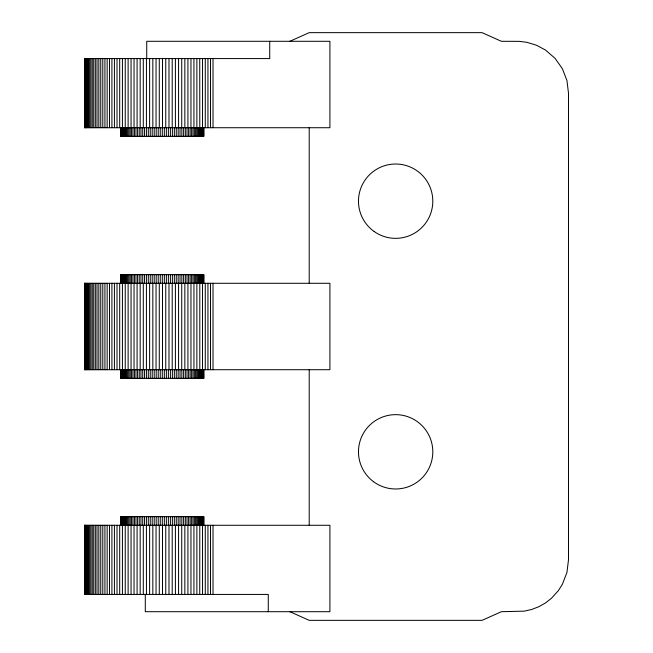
<?xml version="1.0" encoding="UTF-8"?>
<svg xmlns="http://www.w3.org/2000/svg" width="653" height="653" viewBox="0 0 653 653"><rect width="100%" height="100%" fill="white"/><g stroke="black" fill="none" stroke-linecap="round" stroke-linejoin="round"><path stroke-width="0.98" d="M289.891 41.294L309.212 32.65L482.069 32.65L501.39 41.294L519.184 41.351L526.751 42.29L536.48 45.237L545.443 50.028L555.058 58.321L562.372 68.704L566.943 80.548L568.494 93.15L568.494 559.85L566.943 572.452L562.372 584.296L558.291 590.745L551.459 598.27L545.443 602.972L538.807 606.727L531.689 609.478L524.245 611.143L501.39 611.706L482.069 620.35L309.212 620.35L289.891 611.706M84.506 58.574L269.722 58.574L269.722 41.294M203.72 136.363L203.72 127.719L203.777 136.363L120.805 136.363L120.854 127.719M203.72 274.644L203.72 283.288L203.777 274.644L120.805 274.644L120.854 283.288M84.506 283.288L329.912 283.288L329.912 369.712L84.506 369.712L84.547 283.288M203.72 378.356L203.72 369.712L203.777 378.356L120.805 378.356L120.854 369.712M203.72 516.637L203.72 525.281L203.777 516.637L120.805 516.637L120.854 525.281M84.506 525.281L329.912 525.281L329.912 611.706L145.293 611.706L145.293 594.426M309.212 127.719L309.212 283.288M309.212 369.712L309.212 525.281M268.277 611.706L268.277 594.426L84.506 594.426L84.547 525.281M213.017 58.574L213.017 127.719M213.017 283.288L213.017 369.712M213.017 525.281L213.017 594.426M210.519 58.574L210.519 127.719M210.519 283.288L210.519 369.712M210.519 525.281L210.519 594.426M207.94 58.574L207.94 127.719M207.94 283.288L207.94 369.712M207.94 525.281L207.94 594.426M205.279 58.574L205.279 127.719M205.279 283.288L205.279 369.712M205.279 525.281L205.279 594.426M203.573 127.719L203.573 136.363M203.573 274.644L203.573 283.288M203.573 369.712L203.573 378.356M203.573 516.637L203.573 525.281M203.328 127.719L203.328 136.363M203.328 274.644L203.328 283.288M203.328 369.712L203.328 378.356M203.328 516.637L203.328 525.281M202.977 127.719L202.977 136.363M202.977 274.644L202.977 283.288M202.977 369.712L202.977 378.356M202.977 516.637L202.977 525.281M202.544 58.574L202.528 136.363M202.528 274.644L202.528 378.356M202.528 516.637L202.544 594.426M201.989 127.719L201.989 136.363M201.989 274.644L201.989 283.288M201.989 369.712L201.989 378.356M201.989 516.637L201.989 525.281M201.344 127.719L201.344 136.363M201.344 274.644L201.344 283.288M201.344 369.712L201.344 378.356M201.344 516.637L201.344 525.281M200.618 127.719L200.618 136.363M200.618 274.644L200.618 283.288M200.618 369.712L200.618 378.356M200.618 516.637L200.618 525.281M199.736 58.574L199.794 136.363M199.794 274.644L199.794 378.356M199.794 516.637L199.736 594.426M198.871 127.719L198.871 136.363M198.871 274.644L198.871 283.288M198.871 369.712L198.871 378.356M198.871 516.637L198.871 525.281M197.867 127.719L197.867 136.363M197.867 274.644L197.867 283.288M197.867 369.712L197.867 378.356M197.867 516.637L197.867 525.281M196.871 58.574L196.871 127.719M196.871 283.288L196.871 369.712M196.871 525.281L196.871 594.426M196.782 127.719L196.782 136.363M196.782 274.644L196.782 283.288M196.782 369.712L196.782 378.356M196.782 516.637L196.782 525.281M195.606 127.719L195.606 136.363M195.606 274.644L195.606 283.288M195.606 369.712L195.606 378.356M195.606 516.637L195.606 525.281M194.357 127.719L194.357 136.363M194.357 274.644L194.357 283.288M194.357 369.712L194.357 378.356M194.357 516.637L194.357 525.281M193.941 58.574L193.941 127.719M193.941 283.288L193.941 369.712M193.941 525.281L193.941 594.426M193.027 127.719L193.027 136.363M193.027 274.644L193.027 283.288M193.027 369.712L193.027 378.356M193.027 516.637L193.027 525.281M191.623 127.719L191.623 136.363M191.623 274.644L191.623 283.288M191.623 369.712L191.623 378.356M191.623 516.637L191.623 525.281M190.962 58.574L190.962 127.719M190.962 283.288L190.962 369.712M190.962 525.281L190.962 594.426M190.145 127.719L190.145 136.363M190.145 274.644L190.145 283.288M190.145 369.712L190.145 378.356M190.145 516.637L190.145 525.281M188.603 127.719L188.603 136.363M188.603 274.644L188.603 283.288M188.603 369.712L188.603 378.356M188.603 516.637L188.603 525.281M187.925 58.574L187.925 127.719M187.925 283.288L187.925 369.712M187.925 525.281L187.925 594.426M187.003 127.719L187.003 136.363M187.003 274.644L187.003 283.288M187.003 369.712L187.003 378.356M187.003 516.637L187.003 525.281M185.338 127.719L185.338 136.363M185.338 274.644L185.338 283.288M185.338 369.712L185.338 378.356M185.338 516.637L185.338 525.281M184.848 58.574L184.848 127.719M184.848 283.288L184.848 369.712M184.848 525.281L184.848 594.426M183.615 127.719L183.615 136.363M183.615 274.644L183.615 283.288M183.615 369.712L183.615 378.356M183.615 516.637L183.615 525.281M181.844 127.719L181.844 136.363M181.844 274.644L181.844 283.288M181.844 369.712L181.844 378.356M181.844 516.637L181.844 525.281M181.73 58.574L181.73 127.719M181.73 283.288L181.73 369.712M181.73 525.281L181.73 594.426M180.024 127.719L180.024 136.363M180.024 274.644L180.024 283.288M180.024 369.712L180.024 378.356M180.024 516.637L180.024 525.281M178.579 58.574L178.579 127.719M178.579 283.288L178.579 369.712M178.579 525.281L178.579 594.426M178.163 127.719L178.163 136.363M178.163 274.644L178.163 283.288M178.163 369.712L178.163 378.356M178.163 516.637L178.163 525.281M176.261 127.719L176.261 136.363M176.261 274.644L176.261 283.288M176.261 369.712L176.261 378.356M176.261 516.637L176.261 525.281M175.404 58.574L175.404 127.719M175.404 283.288L175.404 369.712M175.404 525.281L175.404 594.426M174.335 127.719L174.335 136.363M174.335 274.644L174.335 283.288M174.335 369.712L174.335 378.356M174.335 516.637L174.335 525.281M172.368 127.719L172.368 136.363M172.368 274.644L172.368 283.288M172.368 369.712L172.368 378.356M172.368 516.637L172.368 525.281M172.204 58.574L172.204 127.719M172.204 283.288L172.204 369.712M172.204 525.281L172.204 594.426M170.384 127.719L170.384 136.363M170.384 274.644L170.384 283.288M170.384 369.712L170.384 378.356M170.384 516.637L170.384 525.281M168.988 58.574L168.988 127.719M168.988 283.288L168.988 369.712M168.988 525.281L168.988 594.426M168.376 127.719L168.376 136.363M168.376 274.644L168.376 283.288M168.376 369.712L168.376 378.356M168.376 516.637L168.376 525.281M166.352 127.719L166.352 136.363M166.352 274.644L166.352 283.288M166.352 369.712L166.352 378.356M166.352 516.637L166.352 525.281M165.756 58.574L165.756 127.719M165.756 283.288L165.756 369.712M165.756 525.281L165.756 594.426M164.327 127.719L164.327 136.363M164.327 274.644L164.327 283.288M164.327 369.712L164.327 378.356M164.327 516.637L164.327 525.281M162.515 58.574L162.515 127.719M162.515 283.288L162.515 369.712M162.515 525.281L162.515 594.426M162.287 127.719L162.287 136.363M162.287 274.644L162.287 283.288M162.287 369.712L162.287 378.356M162.287 516.637L162.287 525.281M160.254 127.719L160.254 136.363M160.254 274.644L160.254 283.288M160.254 369.712L160.254 378.356M160.254 516.637L160.254 525.281M159.283 58.574L159.283 127.719M159.283 283.288L159.283 369.712M159.283 525.281L159.283 594.426M158.222 127.719L158.222 136.363M158.222 274.644L158.222 283.288M158.222 369.712L158.222 378.356M158.222 516.637L158.222 525.281M156.198 127.719L156.198 136.363M156.198 274.644L156.198 283.288M156.198 369.712L156.198 378.356M156.198 516.637L156.198 525.281M156.051 58.574L156.051 127.719M156.051 283.288L156.051 369.712M156.051 525.281L156.051 594.426M154.198 127.719L154.198 136.363M154.198 274.644L154.198 283.288M154.198 369.712L154.198 378.356M154.198 516.637L154.198 525.281M152.835 58.574L152.835 127.719M152.835 283.288L152.835 369.712M152.835 525.281L152.835 594.426M152.206 127.719L152.206 136.363M152.206 274.644L152.206 283.288M152.206 369.712L152.206 378.356M152.206 516.637L152.206 525.281M150.247 127.719L150.247 136.363M150.247 274.644L150.247 283.288M150.247 369.712L150.247 378.356M150.247 516.637L150.247 525.281M149.627 58.574L149.627 127.719M149.627 283.288L149.627 369.712M149.627 525.281L149.627 594.426M148.313 127.719L148.313 136.363M148.313 274.644L148.313 283.288M148.313 369.712L148.313 378.356M148.313 516.637L148.313 525.281M146.729 58.574L146.729 41.294L329.912 41.294L329.912 127.719L84.506 127.719L84.547 58.574M146.443 58.574L146.411 136.363M146.411 274.644L146.411 378.356M146.411 516.637L146.443 594.426M144.55 127.719L144.55 136.363M144.55 274.644L144.55 283.288M144.55 369.712L144.55 378.356M144.55 516.637L144.55 525.281M143.293 58.574L143.293 127.719M143.293 283.288L143.293 369.712M143.293 525.281L143.293 594.426M142.729 127.719L142.729 136.363M142.729 274.644L142.729 283.288M142.729 369.712L142.729 378.356M142.729 516.637L142.729 525.281M140.958 127.719L140.958 136.363M140.958 274.644L140.958 283.288M140.958 369.712L140.958 378.356M140.958 516.637L140.958 525.281M140.175 58.574L140.175 127.719M140.175 283.288L140.175 369.712M140.175 525.281L140.175 594.426M139.244 127.719L139.244 136.363M139.244 274.644L139.244 283.288M139.244 369.712L139.244 378.356M139.244 516.637L139.244 525.281M137.579 127.719L137.579 136.363M137.579 274.644L137.579 283.288M137.579 369.712L137.579 378.356M137.579 516.637L137.579 525.281M137.089 58.574L137.089 127.719M137.089 283.288L137.089 369.712M137.089 525.281L137.089 594.426M135.971 127.719L135.971 136.363M135.971 274.644L135.971 283.288M135.971 369.712L135.971 378.356M135.971 516.637L135.971 525.281M134.428 127.719L134.428 136.363M134.428 274.644L134.428 283.288M134.428 369.712L134.428 378.356M134.428 516.637L134.428 525.281M134.045 58.574L134.045 127.719M134.045 283.288L134.045 369.712M134.045 525.281L134.045 594.426M132.951 127.719L132.951 136.363M132.951 274.644L132.951 283.288M132.951 369.712L132.951 378.356M132.951 516.637L132.951 525.281M131.547 127.719L131.547 136.363M131.547 274.644L131.547 283.288M131.547 369.712L131.547 378.356M131.547 516.637L131.547 525.281M131.057 58.574L131.057 127.719M131.057 283.288L131.057 369.712M131.057 525.281L131.057 594.426M130.225 127.719L130.225 136.363M130.225 274.644L130.225 283.288M130.225 369.712L130.225 378.356M130.225 516.637L130.225 525.281M128.968 127.719L128.968 136.363M128.968 274.644L128.968 283.288M128.968 369.712L128.968 378.356M128.968 516.637L128.968 525.281M128.119 58.574L128.119 127.719M128.119 283.288L128.119 369.712M128.119 525.281L128.119 594.426M127.792 127.719L127.792 136.363M127.792 274.644L127.792 283.288M127.792 369.712L127.792 378.356M127.792 516.637L127.792 525.281M126.706 127.719L126.706 136.363M126.706 274.644L126.706 283.288M126.706 369.712L126.706 378.356M126.706 516.637L126.706 525.281M125.703 127.719L125.703 136.363M125.703 274.644L125.703 283.288M125.703 369.712L125.703 378.356M125.703 516.637L125.703 525.281M125.245 58.574L125.245 127.719M125.245 283.288L125.245 369.712M125.245 525.281L125.245 594.426M124.788 127.719L124.788 136.363M124.788 274.644L124.788 283.288M124.788 369.712L124.788 378.356M124.788 516.637L124.788 525.281M123.964 127.719L123.964 136.363M123.964 274.644L123.964 283.288M123.964 369.712L123.964 378.356M123.964 516.637L123.964 525.281M123.229 127.719L123.229 136.363M123.229 274.644L123.229 283.288M123.229 369.712L123.229 378.356M123.229 516.637L123.229 525.281M122.593 127.719L122.593 136.363M122.593 274.644L122.593 283.288M122.593 369.712L122.593 378.356M122.593 516.637L122.593 525.281M122.429 58.574L122.429 127.719M122.429 283.288L122.429 369.712M122.429 525.281L122.429 594.426M122.046 127.719L122.046 136.363M122.046 274.644L122.046 283.288M122.046 369.712L122.046 378.356M122.046 516.637L122.046 525.281M121.605 127.719L121.605 136.363M121.605 274.644L121.605 283.288M121.605 369.712L121.605 378.356M121.605 516.637L121.605 525.281M121.254 127.719L121.254 136.363M121.254 274.644L121.254 283.288M121.254 369.712L121.254 378.356M121.254 516.637L121.254 525.281M121.001 127.719L121.001 136.363M121.001 274.644L121.001 283.288M121.001 369.712L121.001 378.356M121.001 516.637L121.001 525.281M119.687 58.574L119.687 127.719M119.687 283.288L119.687 369.712M119.687 525.281L119.687 594.426M117.018 58.574L117.018 127.719M117.018 283.288L117.018 369.712M117.018 525.281L117.018 594.426M114.422 58.574L114.422 127.719M114.422 283.288L114.422 369.712M114.422 525.281L114.422 594.426M111.916 58.574L111.916 127.719M111.916 283.288L111.916 369.712M111.916 525.281L111.916 594.426M109.492 58.574L109.492 127.719M109.492 283.288L109.492 369.712M109.492 525.281L109.492 594.426M107.157 58.574L107.157 127.719M107.157 283.288L107.157 369.712M107.157 525.281L107.157 594.426M104.929 58.574L104.929 127.719M104.929 283.288L104.929 369.712M104.929 525.281L104.929 594.426M102.79 58.574L102.79 127.719M102.79 283.288L102.79 369.712M102.79 525.281L102.79 594.426M100.758 58.574L100.758 127.719M100.758 283.288L100.758 369.712M100.758 525.281L100.758 594.426M98.832 58.574L98.832 127.719M98.832 283.288L98.832 369.712M98.832 525.281L98.832 594.426M97.011 58.574L97.011 127.719M97.011 283.288L97.011 369.712M97.011 525.281L97.011 594.426M95.314 58.574L95.314 127.719M95.314 283.288L95.314 369.712M95.314 525.281L95.314 594.426M93.722 58.574L93.722 127.719M93.722 283.288L93.722 369.712M93.722 525.281L93.722 594.426M92.253 58.574L92.253 127.719M92.253 283.288L92.253 369.712M92.253 525.281L92.253 594.426M90.906 58.574L90.906 127.719M90.906 283.288L90.906 369.712M90.906 525.281L90.906 594.426M89.681 58.574L89.681 127.719M89.681 283.288L89.681 369.712M89.681 525.281L89.681 594.426M88.588 58.574L88.588 127.719M88.588 283.288L88.588 369.712M88.588 525.281L88.588 594.426M87.616 58.574L87.616 127.719M87.616 283.288L87.616 369.712M87.616 525.281L87.616 594.426M86.776 58.574L86.776 127.719M86.776 283.288L86.776 369.712M86.776 525.281L86.776 594.426M86.065 58.574L86.065 127.719M86.065 283.288L86.065 369.712M86.065 525.281L86.065 594.426M85.486 58.574L85.486 127.719M85.486 283.288L85.486 369.712M85.486 525.281L85.486 594.426M85.037 58.574L85.037 127.719M85.037 283.288L85.037 369.712M85.037 525.281L85.037 594.426M84.727 58.574L84.727 127.719M84.727 283.288L84.727 369.712M84.727 525.281L84.727 594.426M374.169 231.513A37.164 37.164 0 0 0 432.645 204.609A37.164 37.164 0 0 0 380.103 167.421A37.164 37.164 0 0 0 374.169 231.513M373.459 481.636A37.164 37.164 0 0 0 432.555 456.12A37.164 37.164 0 0 0 380.903 417.7A37.164 37.164 0 0 0 373.459 481.636"/></g></svg>
